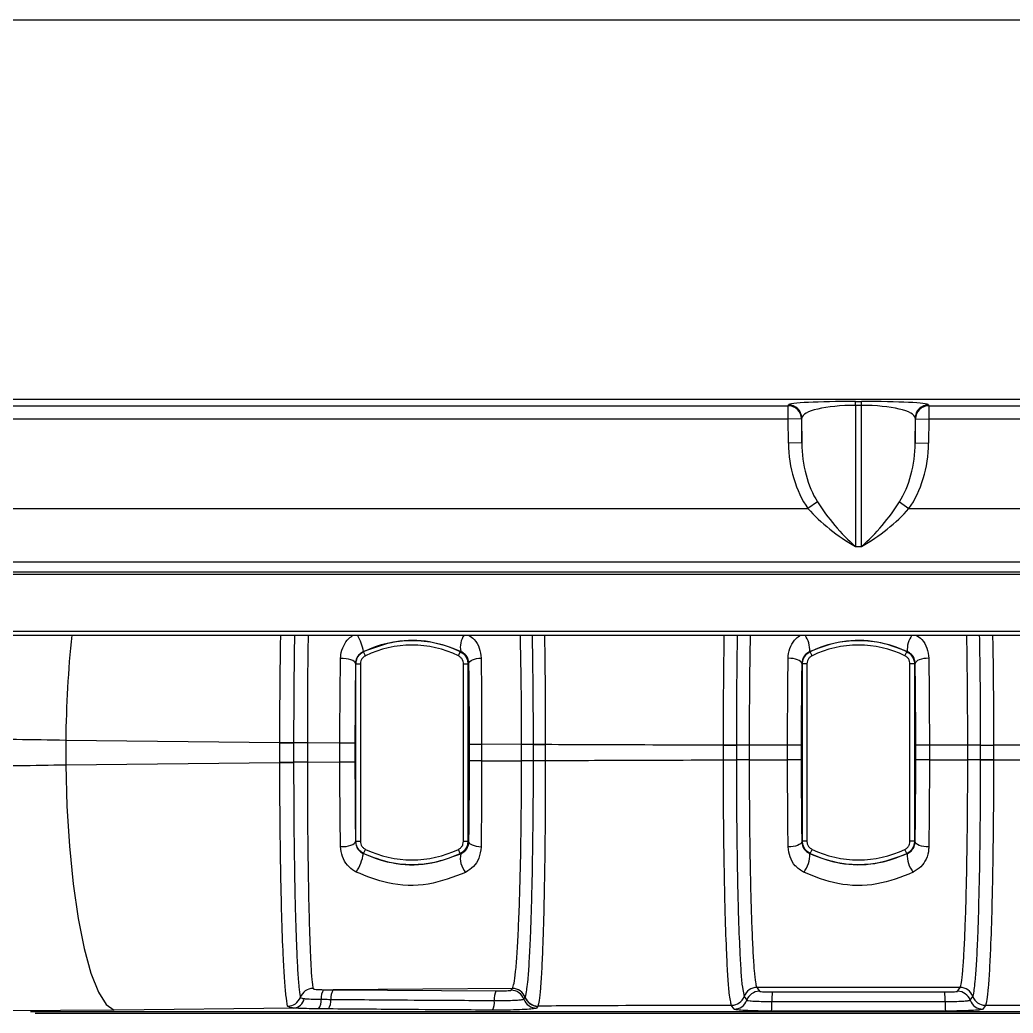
# Model space of a CAD drawing. Header units: millimetres. Extents: x 12 to 854, y 4 to 555.
# Drawn here: x 153.21 to 172.05, y 375.53 to 394.35 of the extents above; entities that cross this region are included whole.
import ezdxf

# ---------------------------------------------------------------- set-up
doc = ezdxf.new("R2010")
doc.units = ezdxf.units.MM

msp = doc.modelspace()

# ---------------------------------------------------------------- linework, layer by layer
at = {"color": 7, "linetype": 'Continuous', "lineweight": 25}
for p, q in [((132.739, 394.349), (205.49, 394.349)), ((205.479, 387.157), (132.75, 387.157)), ((152.035, 387.038), (167.779, 387.038)), ((167.779, 387.038), (167.785, 387.055)), ((167.779, 386.784), (167.779, 387.038)), ((169.055, 387.119), (169.174, 387.119)), ((169.055, 387.044), (169.055, 387.119)), ((169.174, 387.044), (169.055, 387.044)), ((169.055, 387.044), (169.055, 384.371)), ((169.174, 387.044), (169.174, 387.119)), ((169.174, 384.371), (169.174, 387.044)), ((170.444, 387.055), (170.45, 387.038)), ((170.45, 387.038), (186.194, 387.038)), ((170.45, 387.038), (170.45, 386.784)), ((167.779, 386.784), (152.035, 386.784)), ((168.033, 386.787), (167.779, 386.784)), ((167.785, 386.328), (167.779, 386.784)), ((168.039, 386.804), (168.033, 386.787)), ((168.033, 386.787), (168.039, 386.332)), ((168.039, 386.332), (168.039, 386.804)), ((170.19, 386.804), (170.19, 386.332)), ((170.196, 386.787), (170.19, 386.804)), ((170.19, 386.332), (170.196, 386.787)), ((170.196, 386.787), (170.45, 386.784)), ((170.45, 386.784), (170.444, 386.328)), ((186.194, 386.784), (170.45, 386.784)), ((168.039, 386.332), (167.785, 386.328)), ((170.19, 386.332), (170.444, 386.328)), ((168.336, 385.217), (168.157, 385.09)), ((169.893, 385.217), (170.072, 385.09)), ((151.657, 385.09), (168.157, 385.09)), ((170.072, 385.09), (186.572, 385.09)), ((169.055, 384.371), (169.174, 384.371)), ((205.479, 384.074), (132.75, 384.074)), ((205.479, 383.887), (132.75, 383.887)), ((149.601, 383.843), (188.628, 383.843)), ((147.242, 382.69), (190.987, 382.69)), ((150.064, 382.765), (188.164, 382.765)), ((159.728, 382.378), (159.731, 382.376)), ((159.767, 382.3), (159.731, 382.376)), ((161.528, 382.3), (161.565, 382.376)), ((161.565, 382.376), (161.576, 382.382)), ((168.234, 382.3), (168.197, 382.376)), ((169.995, 382.3), (170.032, 382.376)), ((170.032, 382.376), (170.039, 382.38)), ((159.587, 378.784), (159.587, 382.147)), ((159.587, 382.147), (159.671, 382.147)), ((159.671, 382.147), (159.671, 378.784)), ((161.624, 382.147), (161.709, 382.147)), ((161.624, 378.784), (161.624, 382.147)), ((161.709, 382.147), (161.709, 378.784)), ((168.053, 378.784), (168.053, 382.147)), ((168.138, 382.147), (168.053, 382.147)), ((168.138, 382.147), (168.138, 378.784)), ((170.176, 382.147), (170.091, 382.147)), ((170.091, 378.784), (170.091, 382.147)), ((170.176, 382.147), (170.176, 378.784)), ((158.144, 380.652), (154.084, 380.695)), ((154.084, 380.695), (154.084, 380.236)), ((158.144, 380.647), (158.144, 380.652)), ((158.144, 380.647), (158.405, 380.647)), ((158.144, 380.284), (158.144, 380.647)), ((158.405, 380.652), (158.405, 380.647)), ((158.665, 380.647), (158.405, 380.647)), ((158.405, 380.647), (158.405, 380.284)), ((159.281, 380.642), (158.665, 380.647)), ((158.665, 380.647), (158.665, 380.284)), ((159.568, 380.642), (159.281, 380.642)), ((159.281, 380.289), (159.281, 380.642)), ((159.568, 380.642), (159.568, 380.289)), ((161.738, 380.623), (161.969, 380.623)), ((161.738, 380.308), (161.738, 380.623)), ((162.727, 380.619), (161.969, 380.623)), ((161.969, 380.623), (161.969, 380.308)), ((162.951, 380.619), (162.727, 380.619)), ((162.727, 380.312), (162.727, 380.619)), ((162.951, 380.616), (162.951, 380.619)), ((162.951, 380.616), (163.177, 380.616)), ((162.951, 380.315), (162.951, 380.616)), ((163.177, 380.619), (163.177, 380.616)), ((163.177, 380.616), (163.177, 380.315)), ((166.554, 380.604), (166.554, 380.605)), ((166.554, 380.327), (166.554, 380.604)), ((166.554, 380.604), (166.799, 380.604)), ((166.799, 380.605), (166.799, 380.604)), ((167.043, 380.604), (166.799, 380.604)), ((166.799, 380.604), (166.799, 380.327)), ((167.77, 380.603), (167.043, 380.604)), ((167.043, 380.604), (167.043, 380.327)), ((168.028, 380.603), (167.77, 380.603)), ((167.77, 380.328), (167.77, 380.603)), ((168.028, 380.603), (168.028, 380.328)), ((170.459, 380.603), (170.2, 380.603)), ((170.2, 380.328), (170.2, 380.603)), ((171.186, 380.604), (170.459, 380.603)), ((170.459, 380.603), (170.459, 380.328)), ((171.43, 380.604), (171.186, 380.604)), ((171.186, 380.327), (171.186, 380.604)), ((171.43, 380.604), (171.43, 380.605)), ((171.43, 380.604), (171.675, 380.604)), ((171.43, 380.327), (171.43, 380.604)), ((171.675, 380.605), (171.675, 380.604)), ((171.675, 380.604), (171.675, 380.327)), ((154.084, 380.236), (158.144, 380.28)), ((158.144, 380.28), (158.144, 380.284)), ((158.144, 380.284), (158.405, 380.284)), ((158.405, 380.284), (158.405, 380.279)), ((158.665, 380.284), (158.405, 380.284)), ((158.665, 380.284), (159.281, 380.289)), ((159.281, 380.289), (159.568, 380.289)), ((161.969, 380.308), (161.738, 380.308)), ((161.969, 380.308), (162.727, 380.312)), ((162.951, 380.312), (162.727, 380.312)), ((162.951, 380.312), (162.951, 380.315)), ((162.951, 380.315), (163.177, 380.315)), ((163.177, 380.315), (163.177, 380.312)), ((166.554, 380.327), (166.799, 380.327)), ((166.554, 380.327), (166.554, 380.327)), ((166.799, 380.327), (166.799, 380.327)), ((167.043, 380.327), (166.799, 380.327)), ((167.043, 380.327), (167.77, 380.328)), ((168.028, 380.328), (167.77, 380.328)), ((170.459, 380.328), (170.2, 380.328)), ((170.459, 380.328), (171.186, 380.327)), ((171.43, 380.327), (171.186, 380.327)), ((171.43, 380.327), (171.43, 380.327)), ((171.43, 380.327), (171.675, 380.327)), ((171.675, 380.327), (171.675, 380.327)), ((159.587, 378.784), (159.671, 378.784)), ((161.624, 378.784), (161.709, 378.784)), ((168.138, 378.784), (168.053, 378.784)), ((170.176, 378.784), (170.091, 378.784)), ((159.731, 378.555), (159.728, 378.553)), ((159.731, 378.555), (159.767, 378.631)), ((161.565, 378.555), (161.528, 378.631)), ((168.197, 378.555), (168.19, 378.551)), ((168.197, 378.555), (168.234, 378.631)), ((170.032, 378.555), (169.995, 378.631)), ((158.974, 375.972), (159.157, 375.971)), ((162.553, 375.997), (159.157, 375.971)), ((159.157, 375.971), (162.241, 375.949)), ((162.53, 375.962), (162.553, 375.997)), ((166.935, 375.913), (166.947, 375.846)), ((171.042, 376.015), (167.187, 376.015)), ((167.481, 375.93), (170.748, 375.93)), ((162.769, 375.793), (162.793, 375.828)), ((162.793, 375.828), (162.795, 375.831)), ((166.947, 375.846), (166.948, 375.846)), ((171.281, 375.846), (171.281, 375.846)), ((155.004, 375.585), (152.967, 375.569)), ((158.406, 375.625), (155.004, 375.585)), ((163.032, 375.659), (163.009, 375.624)), ((163.034, 375.662), (163.032, 375.659)), ((166.708, 375.676), (166.708, 375.676)), ((171.521, 375.676), (171.521, 375.676))]:
    msp.add_line(p, q, dxfattribs=at)
at = {"color": 7, "linetype": 'Continuous', "lineweight": 25, "flags": 128}
for points in [[(168.19, 382.38), (168.195, 382.378), (168.197, 382.376)], [(159.578, 382.153), (159.571, 382.172), (159.553, 382.191), (159.526, 382.208), (159.49, 382.223), (159.447, 382.234), (159.398, 382.243), (159.347, 382.247), (159.295, 382.247)], [(159.587, 382.147), (159.579, 382.152), (159.578, 382.153)], [(161.728, 382.159), (161.72, 382.154), (161.709, 382.147)], [(161.728, 382.159), (161.733, 382.177), (161.747, 382.194), (161.769, 382.209), (161.797, 382.223), (161.832, 382.235), (161.872, 382.245), (161.915, 382.252), (161.96, 382.255)], [(168.039, 382.156), (168.033, 382.175), (168.017, 382.193), (167.993, 382.21), (167.961, 382.224), (167.922, 382.236), (167.878, 382.246), (167.83, 382.251), (167.781, 382.253)], [(168.053, 382.147), (168.044, 382.153), (168.039, 382.156)], [(170.19, 382.156), (170.185, 382.153), (170.176, 382.147)], [(170.448, 382.253), (170.398, 382.251), (170.351, 382.246), (170.307, 382.236), (170.268, 382.224), (170.236, 382.21), (170.212, 382.193), (170.196, 382.175), (170.19, 382.156)], [(158.405, 380.652), (158.384, 380.652), (158.359, 380.652), (158.329, 380.652), (158.296, 380.652), (158.26, 380.652), (158.222, 380.652), (158.183, 380.652), (158.144, 380.652)], [(166.799, 380.605), (166.782, 380.605), (166.76, 380.605), (166.733, 380.605), (166.702, 380.605), (166.668, 380.605), (166.631, 380.605), (166.593, 380.605), (166.554, 380.605)], [(171.43, 380.605), (171.447, 380.605), (171.469, 380.605), (171.496, 380.605), (171.527, 380.605), (171.561, 380.605), (171.598, 380.605), (171.636, 380.605), (171.675, 380.605)], [(154.084, 380.236), (154.107, 379.453), (154.155, 378.693), (154.227, 377.976), (154.32, 377.324), (154.433, 376.755), (154.562, 376.284), (154.702, 375.926), (154.851, 375.691), (155.004, 375.585)], [(158.144, 380.28), (158.183, 380.28), (158.222, 380.279), (158.26, 380.279), (158.296, 380.279), (158.329, 380.279), (158.359, 380.279), (158.384, 380.279), (158.405, 380.279)], [(166.554, 380.327), (166.593, 380.327), (166.631, 380.327), (166.668, 380.327), (166.702, 380.327), (166.733, 380.327), (166.76, 380.327), (166.782, 380.327), (166.799, 380.327)], [(171.675, 380.327), (171.636, 380.327), (171.598, 380.327), (171.561, 380.327), (171.527, 380.327), (171.496, 380.327), (171.469, 380.327), (171.447, 380.327), (171.43, 380.327)], [(159.295, 378.684), (159.347, 378.684), (159.398, 378.688), (159.447, 378.697), (159.49, 378.708), (159.526, 378.723), (159.553, 378.74), (159.571, 378.759), (159.578, 378.778)], [(159.578, 378.778), (159.579, 378.779), (159.587, 378.784)], [(161.709, 378.784), (161.72, 378.777), (161.728, 378.772)], [(161.96, 378.676), (161.915, 378.679), (161.872, 378.686), (161.832, 378.696), (161.797, 378.708), (161.769, 378.722), (161.747, 378.737), (161.733, 378.754), (161.728, 378.772)], [(168.039, 378.775), (168.033, 378.756), (168.017, 378.738), (167.993, 378.721), (167.961, 378.707), (167.922, 378.695), (167.878, 378.686), (167.83, 378.68), (167.781, 378.678)], [(168.039, 378.775), (168.044, 378.778), (168.053, 378.784)], [(170.176, 378.784), (170.185, 378.778), (170.19, 378.775)], [(170.448, 378.678), (170.398, 378.68), (170.351, 378.686), (170.307, 378.695), (170.268, 378.707), (170.236, 378.721), (170.212, 378.738), (170.196, 378.756), (170.19, 378.775)], [(161.576, 378.549), (161.571, 378.551), (161.565, 378.555)], [(170.039, 378.551), (170.034, 378.553), (170.032, 378.555)], [(167.187, 376.015), (167.205, 375.989), (167.235, 375.943)], [(170.994, 375.943), (171.012, 375.97), (171.042, 376.015)], [(166.948, 375.846), (166.965, 375.819), (166.996, 375.773)], [(171.233, 375.773), (171.251, 375.8), (171.281, 375.846)], [(166.757, 375.604), (166.721, 375.657), (166.708, 375.676)], [(171.521, 375.676), (171.485, 375.623), (171.472, 375.604)]]:
    msp.add_lwpolyline(points, dxfattribs=at)
at = {"color": 7, "linetype": 'Continuous', "lineweight": 25}
for centre, radius, start, end in [((167.779, 386.784), 0.254, 0.7509, 89.9872), ((167.785, 386.801), 0.254, 0.7509, 89.9872), ((170.444, 386.801), 0.254, 90.0128, 179.2491), ((170.45, 386.784), 0.254, 90.0128, 179.2491), ((175.922, 380.458), 21.839, 174.1339, 179.3773), ((158.91, 382.253), 0.828, 8.6707, 31.8772), ((161.931, 382.47), 0.366, 142.9805, 193.8823), ((167.707, 382.411), 0.484, 356.3576, 35.221), ((170.522, 382.411), 0.484, 144.779, 183.6424), ((160.648, 380.466), 2.12, 64.3588, 115.6412), ((160.648, 380.466), 2.035, 64.3588, 115.6412), ((169.114, 380.466), 2.12, 64.3588, 115.6412), ((169.114, 380.466), 2.035, 64.3588, 115.6412), ((163.171, 209.796), 170.823, 89.99775, 90.07354), ((163.171, 551.135), 170.822, 269.92646, 270.00225), ((158.861, 378.688), 0.877, 326.3238, 351.1609), ((160.648, 380.466), 2.12, 244.3588, 295.6412), ((160.648, 380.466), 2.035, 244.3588, 295.6412), ((161.958, 378.458), 0.393, 166.7047, 221.8627), ((167.673, 378.521), 0.519, 321.2632, 3.2596), ((169.114, 380.466), 2.12, 244.3588, 295.6412), ((169.114, 380.466), 2.035, 244.3588, 295.6412), ((170.556, 378.521), 0.519, 176.7404, 218.7368), ((158.772, 375.74), 0.255, 89.7182, 159.7814), ((159.208, 375.814), 0.283, 145.8204, 184.6119), ((159.386, 375.815), 0.277, 145.7622, 185.2826), ((162.579, 375.795), 0.371, 155.4885, 184.3097), ((162.53, 375.708), 0.254, 19.5613, 89.9662), ((162.553, 375.743), 0.254, 19.561, 89.9659), ((167.187, 375.761), 0.254, 90.1353, 160.5405), ((167.236, 375.689), 0.254, 90.1347, 160.5399), ((168.917, 375.778), 1.445, 173.9687, 181.1835), ((169.312, 375.778), 1.445, 358.8165, 6.0313), ((170.993, 375.689), 0.254, 19.4601, 89.8653), ((171.042, 375.761), 0.254, 19.4595, 89.8647), ((158.293, 375.916), 0.255, 269.557, 339.6928), ((158.383, 375.854), 0.23, 275.6364, 347.4113), ((158.652, 375.765), 0.275, 325.4395, 5.314), ((158.834, 375.764), 0.277, 325.7641, 5.2837), ((161.84, 375.739), 0.371, 335.4899, 4.3104), ((163.009, 375.878), 0.254, 199.5613, 269.9605), ((163.032, 375.913), 0.254, 199.561, 269.9602), ((163.035, 375.916), 0.254, 199.5044, 269.9408), ((166.708, 375.931), 0.254, 270.1418, 340.5409), ((166.708, 375.931), 0.254, 270.141, 340.5405), ((166.756, 375.858), 0.254, 270.1405, 340.5399), ((166.029, 375.719), 1.445, 353.969, 1.1836), ((172.2, 375.719), 1.445, 178.8164, 186.031), ((171.473, 375.858), 0.254, 199.4601, 269.8595), ((171.521, 375.931), 0.254, 199.4591, 269.8582), ((171.521, 375.931), 0.254, 199.4595, 269.859)]:
    msp.add_arc(centre, radius, start, end, dxfattribs=at)
for centre, major_axis, ratio, start_param, end_param in [((169.055, 387.054), (1.27, 0), 0.051172, 1.570796, 3.124139), ((169.055, 386.8), (1.016, 0), 0.240742, 1.570796, 3.124139), ((169.174, 387.054), (1.27, 0), 0.051172, 0.017453, 1.570796), ((169.174, 386.8), (1.016, 0), 0.240742, 0.017453, 1.570796), ((169.055, 386.36), (0, 1.796), 0.707107, 1.58825, 2.356194), ((169.055, 386.36), (0, 1.616), 0.628539, 1.58825, 2.356194), ((169.174, 386.36), (0, 1.616), 0.628539, 3.926991, 4.694936), ((169.174, 386.36), (0, -1.796), 0.707107, 0.785398, 1.553343), ((169.055, 385.09), (-0.941, 1.103), 0.347366, 1.171925, 1.957323), ((169.174, 385.09), (0.941, 1.103), 0.347366, 4.325862, 5.111261), ((169.055, 385.09), (1.219, -0.891), 0.400164, 4.211647, 4.997046), ((169.174, 385.09), (1.219, 0.891), 0.400164, 4.427732, 5.213131)]:
    msp.add_ellipse(centre, major_axis=major_axis, ratio=ratio, start_param=start_param, end_param=end_param, dxfattribs=at)
for points, knots in [([(158.144, 380.652), (158.144, 380.907), (158.145, 381.424), (158.151, 382.115), (158.158, 382.521), (158.161, 382.69)], [0, 0, 0, 0, 0.362021, 0.7344187, 1, 1, 1, 1]), ([(158.421, 382.69), (158.418, 382.506), (158.412, 382.099), (158.406, 381.408), (158.405, 380.906), (158.405, 380.652)], [0, 0, 0, 0, 0.290073, 0.639968, 1, 1, 1, 1]), ([(158.68, 382.69), (158.678, 382.611), (158.673, 382.325), (158.668, 381.77), (158.665, 381.161), (158.665, 380.781), (158.665, 380.647)], [0, 0, 0, 0, 0.1301139, 0.4663885, 0.8125087, 1, 1, 1, 1]), ([(159.295, 382.247), (159.296, 382.27), (159.3, 382.354), (159.345, 382.487), (159.429, 382.619), (159.508, 382.671), (159.538, 382.69)], [0, 0, 0, 0, 0.134337, 0.484202, 0.80567, 1, 1, 1, 1]), ([(161.723, 382.69), (161.76, 382.665), (161.851, 382.602), (161.937, 382.448), (161.952, 382.32), (161.96, 382.255)], [0, 0, 0, 0, 0.254379, 0.624529, 1, 1, 1, 1]), ([(162.727, 380.619), (162.726, 380.857), (162.725, 381.34), (162.718, 382.043), (162.709, 382.477), (162.704, 382.69)], [0, 0, 0, 0, 0.330525, 0.670678, 1, 1, 1, 1]), ([(162.951, 380.619), (162.951, 380.623), (162.951, 380.873), (162.95, 381.376), (162.943, 382.074), (162.936, 382.496), (162.932, 382.69)], [0, 0, 0, 0, 0.006432, 0.348131, 0.699617, 1, 1, 1, 1]), ([(163.161, 382.69), (163.164, 382.517), (163.17, 382.112), (163.176, 381.41), (163.177, 380.885), (163.177, 380.619)], [0, 0, 0, 0, 0.26831, 0.628841, 1, 1, 1, 1]), ([(166.554, 380.605), (166.555, 381.027), (166.557, 381.707), (166.565, 382.4), (166.571, 382.656), (166.571, 382.69)], [0, 0, 0, 0, 0.5873283, 0.9450065, 1, 1, 1, 1]), ([(166.817, 382.69), (166.816, 382.639), (166.81, 382.368), (166.804, 381.83), (166.799, 381.179), (166.799, 380.77), (166.799, 380.605)], [0, 0, 0, 0, 0.083039, 0.435797, 0.77257, 1, 1, 1, 1]), ([(167.061, 382.69), (167.058, 382.478), (167.05, 382.044), (167.045, 381.407), (167.043, 380.92), (167.043, 380.677), (167.043, 380.604)], [0, 0, 0, 0, 0.325709, 0.664825, 0.898675, 1, 1, 1, 1]), ([(167.781, 382.253), (167.782, 382.269), (167.785, 382.347), (167.824, 382.48), (167.908, 382.617), (167.988, 382.671), (168.018, 382.69)], [0, 0, 0, 0, 0.088093, 0.460872, 0.802674, 1, 1, 1, 1]), ([(170.208, 382.69), (170.245, 382.665), (170.337, 382.602), (170.424, 382.446), (170.44, 382.318), (170.448, 382.253)], [0, 0, 0, 0, 0.248757, 0.622163, 1, 1, 1, 1]), ([(171.186, 380.604), (171.186, 380.843), (171.185, 381.33), (171.178, 382.028), (171.172, 382.49), (171.168, 382.689), (171.168, 382.69)], [0, 0, 0, 0, 0.329659, 0.668878, 0.998536, 1, 1, 1, 1]), ([(171.43, 380.605), (171.43, 380.647), (171.43, 381.149), (171.426, 381.88), (171.415, 382.493), (171.412, 382.69)], [0, 0, 0, 0, 0.058641, 0.696249, 1, 1, 1, 1]), ([(171.657, 382.69), (171.661, 382.511), (171.668, 382.1), (171.674, 381.393), (171.675, 380.87), (171.675, 380.605)], [0, 0, 0, 0, 0.275493, 0.632568, 1, 1, 1, 1]), ([(161.576, 382.382), (161.382, 382.454), (160.997, 382.597), (160.332, 382.602), (159.929, 382.452), (159.728, 382.378)], [0, 0, 0, 0, 0.335581, 0.668253, 1, 1, 1, 1]), ([(170.039, 382.38), (169.85, 382.451), (169.462, 382.597), (168.794, 382.603), (168.391, 382.455), (168.19, 382.38)], [0, 0, 0, 0, 0.319757, 0.659817, 1, 1, 1, 1]), ([(159.728, 382.378), (159.703, 382.363), (159.652, 382.332), (159.603, 382.265), (159.581, 382.203), (159.579, 382.164), (159.578, 382.153)], [0, 0, 0, 0, 0.271268, 0.558825, 0.877704, 1, 1, 1, 1]), ([(159.587, 382.147), (159.589, 382.176), (159.595, 382.233), (159.639, 382.309), (159.689, 382.354), (159.722, 382.372), (159.731, 382.376)], [0, 0, 0, 0, 0.300217, 0.600458, 0.900612, 1, 1, 1, 1]), ([(161.565, 382.376), (161.59, 382.361), (161.639, 382.332), (161.688, 382.259), (161.707, 382.195), (161.709, 382.157), (161.709, 382.147)], [0, 0, 0, 0, 0.3002168, 0.6004579, 0.9006116, 1, 1, 1, 1]), ([(161.728, 382.159), (161.723, 382.19), (161.714, 382.251), (161.663, 382.329), (161.605, 382.364), (161.576, 382.382)], [0, 0, 0, 0, 0.323531, 0.653789, 1, 1, 1, 1]), ([(168.19, 382.38), (168.164, 382.365), (168.111, 382.333), (168.062, 382.262), (168.042, 382.201), (168.04, 382.163), (168.039, 382.156)], [0, 0, 0, 0, 0.289205, 0.593104, 0.92335, 1, 1, 1, 1]), ([(168.053, 382.147), (168.056, 382.176), (168.062, 382.233), (168.106, 382.309), (168.155, 382.354), (168.189, 382.372), (168.197, 382.376)], [0, 0, 0, 0, 0.300217, 0.600458, 0.900612, 1, 1, 1, 1]), ([(170.032, 382.376), (170.056, 382.361), (170.105, 382.332), (170.155, 382.259), (170.174, 382.195), (170.175, 382.157), (170.176, 382.147)], [0, 0, 0, 0, 0.3002168, 0.6004579, 0.9006116, 1, 1, 1, 1]), ([(170.19, 382.156), (170.185, 382.187), (170.177, 382.247), (170.126, 382.326), (170.068, 382.362), (170.039, 382.38)], [0, 0, 0, 0, 0.334127, 0.668006, 1, 1, 1, 1]), ([(159.281, 380.642), (159.282, 380.812), (159.283, 381.361), (159.29, 381.885), (159.295, 382.247)], [0, 0, 0, 0, 0.310027, 1, 1, 1, 1]), ([(159.578, 382.153), (159.575, 381.913), (159.569, 381.423), (159.568, 380.906), (159.568, 380.642)], [0, 0, 0, 0, 0.490818, 1, 1, 1, 1]), ([(159.767, 382.3), (159.762, 382.297), (159.739, 382.285), (159.706, 382.255), (159.677, 382.205), (159.673, 382.167), (159.671, 382.147)], [0, 0, 0, 0, 0.099395, 0.399547, 0.699775, 1, 1, 1, 1]), ([(161.624, 382.147), (161.624, 382.154), (161.623, 382.179), (161.61, 382.222), (161.577, 382.27), (161.545, 382.29), (161.528, 382.3)], [0, 0, 0, 0, 0.099395, 0.399547, 0.699775, 1, 1, 1, 1]), ([(161.738, 380.623), (161.738, 380.881), (161.737, 381.408), (161.731, 381.906), (161.728, 382.159)], [0, 0, 0, 0, 0.49041, 1, 1, 1, 1]), ([(161.96, 382.255), (161.962, 382.096), (161.967, 381.573), (161.968, 381.013), (161.969, 380.623)], [0, 0, 0, 0, 0.304648, 1, 1, 1, 1]), ([(167.77, 380.603), (167.77, 380.773), (167.771, 381.338), (167.777, 381.877), (167.781, 382.253)], [0, 0, 0, 0, 0.301127, 1, 1, 1, 1]), ([(168.039, 382.156), (168.036, 381.91), (168.03, 381.407), (168.029, 380.874), (168.028, 380.603)], [0, 0, 0, 0, 0.490319, 1, 1, 1, 1]), ([(168.234, 382.3), (168.228, 382.297), (168.206, 382.285), (168.173, 382.255), (168.143, 382.205), (168.14, 382.167), (168.138, 382.147)], [0, 0, 0, 0, 0.099395, 0.399547, 0.699775, 1, 1, 1, 1]), ([(170.091, 382.147), (170.091, 382.154), (170.09, 382.179), (170.077, 382.222), (170.044, 382.27), (170.011, 382.29), (169.995, 382.3)], [0, 0, 0, 0, 0.099395, 0.399547, 0.699775, 1, 1, 1, 1]), ([(170.2, 380.603), (170.2, 380.864), (170.199, 381.397), (170.193, 381.9), (170.19, 382.156)], [0, 0, 0, 0, 0.490319, 1, 1, 1, 1]), ([(170.448, 382.253), (170.45, 382.094), (170.456, 381.566), (170.458, 380.999), (170.459, 380.603)], [0, 0, 0, 0, 0.301127, 1, 1, 1, 1]), ([(154.084, 380.695), (153.772, 380.702), (153.138, 380.715), (152.5, 380.712), (152.177, 380.71)], [0, 0, 0, 0, 0.491672, 1, 1, 1, 1]), ([(166.554, 380.605), (165.76, 380.607), (164.634, 380.61), (163.51, 380.615), (163.177, 380.616)], [0, 0, 0, 0, 0.704469, 1, 1, 1, 1]), ([(175.052, 380.616), (174.74, 380.615), (173.616, 380.61), (172.49, 380.607), (171.675, 380.605)], [0, 0, 0, 0, 0.276963, 1, 1, 1, 1]), ([(152.177, 380.221), (152.221, 380.221), (152.554, 380.218), (153.197, 380.218), (153.785, 380.23), (154.084, 380.236)], [0, 0, 0, 0, 0.07044, 0.528532, 1, 1, 1, 1]), ([(158.291, 375.661), (158.28, 375.72), (158.26, 375.828), (158.231, 376.175), (158.204, 376.663), (158.181, 377.296), (158.164, 378.033), (158.152, 378.745), (158.145, 379.503), (158.144, 380.018), (158.144, 380.28)], [0, 0, 0, 0, 0.13757, 0.254092, 0.373987, 0.535538, 0.650835, 0.769463, 0.883124, 1, 1, 1, 1]), ([(158.405, 380.279), (158.405, 380.033), (158.406, 379.534), (158.412, 378.807), (158.422, 378.111), (158.437, 377.397), (158.457, 376.789), (158.481, 376.316), (158.504, 376.014), (158.521, 375.877), (158.531, 375.835), (158.533, 375.828)], [0, 0, 0, 0, 0.113827, 0.230915, 0.346303, 0.465064, 0.62661, 0.742966, 0.862714, 0.975759, 1, 1, 1, 1]), ([(158.665, 380.284), (158.665, 380.045), (158.666, 379.561), (158.671, 378.859), (158.679, 378.191), (158.691, 377.587), (158.705, 377.054), (158.722, 376.615), (158.74, 376.278), (158.758, 376.078), (158.769, 376.017), (158.773, 375.995)], [0, 0, 0, 0, 0.11416, 0.231641, 0.345817, 0.463288, 0.577807, 0.695614, 0.810753, 0.929197, 1, 1, 1, 1]), ([(159.295, 378.684), (159.292, 378.843), (159.284, 379.359), (159.283, 379.909), (159.281, 380.289)], [0, 0, 0, 0, 0.310026, 1, 1, 1, 1]), ([(159.568, 380.289), (159.568, 380.035), (159.569, 379.517), (159.575, 379.028), (159.578, 378.778)], [0, 0, 0, 0, 0.49081, 1, 1, 1, 1]), ([(161.728, 378.772), (161.731, 379.016), (161.737, 379.512), (161.738, 380.039), (161.738, 380.308)], [0, 0, 0, 0, 0.490425, 1, 1, 1, 1]), ([(161.969, 380.308), (161.968, 380.138), (161.968, 379.579), (161.963, 379.046), (161.96, 378.676)], [0, 0, 0, 0, 0.30465, 1, 1, 1, 1]), ([(162.553, 375.997), (162.563, 376.021), (162.584, 376.071), (162.614, 376.298), (162.642, 376.635), (162.666, 377.077), (162.688, 377.615), (162.705, 378.224), (162.718, 378.898), (162.724, 379.534), (162.727, 380.013), (162.727, 380.246), (162.727, 380.312)], [0, 0, 0, 0, 0.110557, 0.224304, 0.334837, 0.448597, 0.558645, 0.671929, 0.78116, 0.893601, 0.969744, 1, 1, 1, 1]), ([(162.829, 375.992), (162.836, 376.045), (162.851, 376.166), (162.874, 376.499), (162.9, 377.009), (162.921, 377.651), (162.936, 378.385), (162.946, 379.091), (162.951, 379.745), (162.951, 380.154), (162.951, 380.312)], [0, 0, 0, 0, 0.099311, 0.227092, 0.358556, 0.535305, 0.661363, 0.791039, 0.919111, 1, 1, 1, 1]), ([(163.177, 380.312), (163.176, 379.885), (163.175, 379.199), (163.164, 378.308), (163.15, 377.542), (163.131, 376.877), (163.108, 376.343), (163.085, 375.987), (163.06, 375.742), (163.043, 375.689), (163.034, 375.662)], [0, 0, 0, 0, 0.18049, 0.289527, 0.401731, 0.554468, 0.664706, 0.778154, 0.887527, 1, 1, 1, 1]), ([(163.177, 380.315), (163.489, 380.316), (164.613, 380.321), (165.739, 380.324), (166.554, 380.327)], [0, 0, 0, 0, 0.276963, 1, 1, 1, 1]), ([(166.708, 375.676), (166.693, 375.731), (166.67, 375.819), (166.639, 376.208), (166.613, 376.69), (166.591, 377.319), (166.574, 378.055), (166.562, 378.771), (166.555, 379.537), (166.554, 380.061), (166.554, 380.327)], [0, 0, 0, 0, 0.179852, 0.289408, 0.40214, 0.55541, 0.664966, 0.777698, 0.88726, 1, 1, 1, 1]), ([(166.799, 380.327), (166.799, 380.284), (166.799, 379.782), (166.804, 379.028), (166.818, 378.145), (166.834, 377.434), (166.856, 376.828), (166.881, 376.364), (166.906, 376.028), (166.925, 375.953), (166.935, 375.913)], [0, 0, 0, 0, 0.019724, 0.234191, 0.349891, 0.468945, 0.630812, 0.746519, 0.865579, 1, 1, 1, 1]), ([(167.043, 380.327), (167.043, 380.088), (167.044, 379.603), (167.05, 378.898), (167.061, 378.228), (167.075, 377.623), (167.093, 377.089), (167.113, 376.652), (167.136, 376.316), (167.159, 376.118), (167.176, 376.037), (167.184, 376.02), (167.187, 376.015)], [0, 0, 0, 0, 0.109487, 0.222149, 0.331636, 0.444298, 0.553786, 0.666449, 0.775939, 0.888605, 0.966307, 1, 1, 1, 1]), ([(167.781, 378.678), (167.779, 378.837), (167.772, 379.365), (167.771, 379.932), (167.77, 380.328)], [0, 0, 0, 0, 0.301127, 1, 1, 1, 1]), ([(168.028, 380.328), (168.029, 380.067), (168.03, 379.534), (168.036, 379.031), (168.039, 378.775)], [0, 0, 0, 0, 0.490319, 1, 1, 1, 1]), ([(170.19, 378.775), (170.193, 379.021), (170.199, 379.524), (170.2, 380.057), (170.2, 380.328)], [0, 0, 0, 0, 0.490319, 1, 1, 1, 1]), ([(170.459, 380.328), (170.459, 380.158), (170.458, 379.593), (170.452, 379.054), (170.448, 378.678)], [0, 0, 0, 0, 0.301127, 1, 1, 1, 1]), ([(171.042, 376.015), (171.051, 376.039), (171.068, 376.088), (171.092, 376.313), (171.115, 376.646), (171.136, 377.082), (171.154, 377.613), (171.168, 378.217), (171.179, 378.887), (171.184, 379.524), (171.186, 380.011), (171.186, 380.254), (171.186, 380.327)], [0, 0, 0, 0, 0.109495, 0.222166, 0.331661, 0.444332, 0.553824, 0.666492, 0.775981, 0.888645, 0.966337, 1, 1, 1, 1]), ([(171.314, 376.008), (171.32, 376.059), (171.335, 376.177), (171.357, 376.504), (171.381, 377.012), (171.401, 377.656), (171.416, 378.394), (171.425, 379.098), (171.429, 379.753), (171.43, 380.162), (171.43, 380.327)], [0, 0, 0, 0, 0.095902, 0.2231946, 0.3541769, 0.5322537, 0.6595404, 0.7905164, 0.9155574, 1, 1, 1, 1]), ([(171.675, 380.327), (171.674, 379.902), (171.672, 379.218), (171.66, 378.328), (171.645, 377.559), (171.624, 376.893), (171.599, 376.36), (171.575, 376.003), (171.548, 375.756), (171.53, 375.703), (171.521, 375.676)], [0, 0, 0, 0, 0.179897, 0.289452, 0.402185, 0.555455, 0.66501, 0.777743, 0.887283, 1, 1, 1, 1]), ([(171.675, 380.327), (172.469, 380.324), (173.595, 380.322), (174.719, 380.316), (175.052, 380.315)], [0, 0, 0, 0, 0.704469, 1, 1, 1, 1]), ([(159.578, 378.778), (159.582, 378.748), (159.59, 378.689), (159.638, 378.615), (159.69, 378.572), (159.722, 378.556), (159.728, 378.553)], [0, 0, 0, 0, 0.338033, 0.669012, 0.940046, 1, 1, 1, 1]), ([(159.731, 378.555), (159.706, 378.57), (159.657, 378.599), (159.608, 378.672), (159.588, 378.736), (159.587, 378.774), (159.587, 378.784)], [0, 0, 0, 0, 0.3002168, 0.6004579, 0.9006116, 1, 1, 1, 1]), ([(159.671, 378.784), (159.671, 378.777), (159.672, 378.752), (159.685, 378.709), (159.718, 378.661), (159.751, 378.641), (159.767, 378.631)], [0, 0, 0, 0, 0.099395, 0.399547, 0.699775, 1, 1, 1, 1]), ([(161.528, 378.631), (161.534, 378.634), (161.556, 378.646), (161.59, 378.676), (161.619, 378.726), (161.623, 378.765), (161.624, 378.784)], [0, 0, 0, 0, 0.099395, 0.399547, 0.699775, 1, 1, 1, 1]), ([(161.709, 378.784), (161.706, 378.755), (161.701, 378.698), (161.657, 378.622), (161.607, 378.577), (161.573, 378.559), (161.565, 378.555)], [0, 0, 0, 0, 0.300217, 0.600458, 0.900612, 1, 1, 1, 1]), ([(161.576, 378.549), (161.603, 378.565), (161.657, 378.597), (161.712, 378.673), (161.722, 378.737), (161.728, 378.772)], [0, 0, 0, 0, 0.31122, 0.632818, 1, 1, 1, 1]), ([(168.039, 378.775), (168.044, 378.745), (168.052, 378.684), (168.103, 378.605), (168.161, 378.569), (168.19, 378.551)], [0, 0, 0, 0, 0.334127, 0.668006, 1, 1, 1, 1]), ([(168.197, 378.555), (168.173, 378.57), (168.124, 378.599), (168.074, 378.672), (168.055, 378.736), (168.054, 378.774), (168.053, 378.784)], [0, 0, 0, 0, 0.300217, 0.600458, 0.900612, 1, 1, 1, 1]), ([(168.138, 378.784), (168.138, 378.777), (168.139, 378.752), (168.152, 378.709), (168.185, 378.661), (168.218, 378.641), (168.234, 378.631)], [0, 0, 0, 0, 0.099395, 0.399547, 0.699775, 1, 1, 1, 1]), ([(169.995, 378.631), (170.001, 378.634), (170.023, 378.646), (170.056, 378.676), (170.085, 378.726), (170.089, 378.765), (170.091, 378.784)], [0, 0, 0, 0, 0.099395, 0.399547, 0.699775, 1, 1, 1, 1]), ([(170.176, 378.784), (170.173, 378.755), (170.167, 378.698), (170.123, 378.622), (170.074, 378.577), (170.04, 378.559), (170.032, 378.555)], [0, 0, 0, 0, 0.300217, 0.600458, 0.900612, 1, 1, 1, 1]), ([(170.039, 378.551), (170.065, 378.566), (170.118, 378.598), (170.167, 378.669), (170.187, 378.73), (170.189, 378.768), (170.19, 378.775)], [0, 0, 0, 0, 0.289205, 0.593104, 0.92335, 1, 1, 1, 1]), ([(159.591, 378.202), (159.58, 378.208), (159.517, 378.241), (159.414, 378.332), (159.317, 378.493), (159.302, 378.62), (159.295, 378.684)], [0, 0, 0, 0, 0.063551, 0.342408, 0.669673, 1, 1, 1, 1]), ([(159.728, 378.553), (159.903, 378.486), (160.291, 378.338), (160.96, 378.323), (161.37, 378.474), (161.576, 378.549)], [0, 0, 0, 0, 0.2902541, 0.6445774, 1, 1, 1, 1]), ([(161.96, 378.676), (161.951, 378.603), (161.933, 378.467), (161.825, 378.299), (161.718, 378.23), (161.666, 378.196)], [0, 0, 0, 0, 0.37288, 0.688929, 1, 1, 1, 1]), ([(168.077, 378.197), (168.02, 378.235), (167.906, 378.311), (167.804, 378.485), (167.789, 378.613), (167.781, 378.678)], [0, 0, 0, 0, 0.338067, 0.667082, 1, 1, 1, 1]), ([(168.19, 378.551), (168.379, 378.48), (168.767, 378.334), (169.435, 378.328), (169.837, 378.477), (170.039, 378.551)], [0, 0, 0, 0, 0.319757, 0.659817, 1, 1, 1, 1]), ([(170.448, 378.678), (170.447, 378.663), (170.444, 378.584), (170.406, 378.45), (170.306, 378.295), (170.203, 378.23), (170.152, 378.197)], [0, 0, 0, 0, 0.077321, 0.404517, 0.704525, 1, 1, 1, 1]), ([(161.666, 378.196), (161.435, 378.106), (160.975, 377.927), (160.221, 377.945), (159.787, 378.122), (159.591, 378.202)], [0, 0, 0, 0, 0.35418, 0.707818, 1, 1, 1, 1]), ([(170.152, 378.197), (169.926, 378.108), (169.476, 377.931), (168.723, 377.939), (168.288, 378.113), (168.077, 378.197)], [0, 0, 0, 0, 0.340541, 0.679842, 1, 1, 1, 1]), ([(158.773, 375.995), (158.777, 375.991), (158.784, 375.985), (158.83, 375.978), (158.895, 375.974), (158.948, 375.973), (158.974, 375.972)], [0, 0, 0, 0, 0.249287, 0.500827, 0.755478, 1, 1, 1, 1]), ([(162.241, 375.949), (162.27, 375.949), (162.327, 375.949), (162.409, 375.951), (162.474, 375.954), (162.519, 375.958), (162.526, 375.961), (162.53, 375.962)], [0, 0, 0, 0, 0.201362, 0.402721, 0.604164, 0.805846, 1, 1, 1, 1]), ([(162.795, 375.831), (162.804, 375.85), (162.816, 375.873), (162.827, 375.972), (162.829, 375.992)], [0, 0, 0, 0, 0.802291, 1, 1, 1, 1]), ([(167.235, 375.943), (167.239, 375.942), (167.246, 375.939), (167.293, 375.935), (167.36, 375.932), (167.426, 375.93), (167.468, 375.93), (167.481, 375.93)], [0, 0, 0, 0, 0.224655, 0.449318, 0.673831, 0.89805, 1, 1, 1, 1]), ([(170.748, 375.93), (170.777, 375.93), (170.834, 375.931), (170.908, 375.933), (170.964, 375.937), (170.989, 375.94), (170.993, 375.942), (170.994, 375.943)], [0, 0, 0, 0, 0.2239282, 0.4478485, 0.6719117, 0.8962663, 1, 1, 1, 1]), ([(171.281, 375.846), (171.29, 375.863), (171.301, 375.886), (171.312, 375.986), (171.314, 376.008)], [0, 0, 0, 0, 0.783987, 1, 1, 1, 1]), ([(158.533, 375.828), (158.533, 375.827), (158.535, 375.82), (158.55, 375.813), (158.582, 375.807), (158.597, 375.805), (158.608, 375.804)], [0, 0, 0, 0, 0.038564, 0.658382, 0.760898, 1, 1, 1, 1]), ([(158.608, 375.804), (158.618, 375.803), (158.662, 375.799), (158.765, 375.794), (158.873, 375.792), (158.926, 375.791)], [0, 0, 0, 0, 0.143748, 0.584323, 1, 1, 1, 1]), ([(158.926, 375.791), (158.939, 375.791), (159, 375.79), (159.062, 375.79), (159.11, 375.789)], [0, 0, 0, 0, 0.211843, 1, 1, 1, 1]), ([(159.11, 375.789), (159.594, 375.785), (160.409, 375.779), (161.444, 375.772), (161.993, 375.769), (162.209, 375.767)], [0, 0, 0, 0, 0.470336, 0.792027, 1, 1, 1, 1]), ([(162.209, 375.767), (162.259, 375.767), (162.364, 375.767), (162.522, 375.77), (162.653, 375.776), (162.738, 375.783), (162.764, 375.789), (162.769, 375.792), (162.769, 375.793), (162.769, 375.793)], [0, 0, 0, 0, 0.18098, 0.382537, 0.59387, 0.788047, 0.95972, 0.990233, 1, 1, 1, 1]), ([(166.996, 375.773), (166.998, 375.772), (167.004, 375.768), (167.052, 375.761), (167.159, 375.755), (167.305, 375.75), (167.415, 375.749), (167.473, 375.749)], [0, 0, 0, 0, 0.094121, 0.318524, 0.553668, 0.76497, 1, 1, 1, 1]), ([(167.473, 375.749), (167.683, 375.748), (168.23, 375.748), (169.325, 375.747), (170.209, 375.748), (170.756, 375.749)], [0, 0, 0, 0, 0.192016, 0.500008, 1, 1, 1, 1]), ([(170.756, 375.749), (170.778, 375.749), (170.855, 375.749), (170.986, 375.751), (171.117, 375.757), (171.21, 375.765), (171.225, 375.77), (171.233, 375.773)], [0, 0, 0, 0, 0.089409, 0.31365, 0.548775, 0.764759, 1, 1, 1, 1]), ([(184.816, 375.555), (181.329, 375.555), (174.354, 375.555), (163.874, 375.555), (156.9, 375.555), (153.413, 375.555)], [0, 0, 0, 0, 0.333333, 0.666667, 1, 1, 1, 1]), ([(153.504, 375.529), (156.971, 375.529), (163.905, 375.529), (174.324, 375.529), (181.258, 375.529), (184.725, 375.529)], [0, 0, 0, 0, 0.333333, 0.666667, 1, 1, 1, 1]), ([(158.406, 375.625), (158.39, 375.627), (158.368, 375.629), (158.316, 375.638), (158.303, 375.651), (158.291, 375.661)], [0, 0, 0, 0, 0.238415, 0.340888, 1, 1, 1, 1]), ([(158.879, 375.609), (158.874, 375.609), (158.795, 375.61), (158.637, 375.613), (158.487, 375.619), (158.422, 375.624), (158.406, 375.625)], [0, 0, 0, 0, 0.022151, 0.416225, 0.856478, 1, 1, 1, 1]), ([(159.063, 375.608), (159.015, 375.608), (158.953, 375.609), (158.892, 375.609), (158.879, 375.609)], [0, 0, 0, 0, 0.788164, 1, 1, 1, 1]), ([(162.177, 375.586), (161.96, 375.587), (161.408, 375.59), (160.368, 375.597), (159.549, 375.604), (159.063, 375.608)], [0, 0, 0, 0, 0.207973, 0.529664, 1, 1, 1, 1]), ([(163.009, 375.624), (163.009, 375.623), (163.005, 375.619), (162.968, 375.61), (162.837, 375.599), (162.641, 375.59), (162.408, 375.585), (162.251, 375.586), (162.177, 375.586)], [0, 0, 0, 0, 0.009767, 0.211596, 0.405811, 0.617226, 0.818901, 1, 1, 1, 1]), ([(166.708, 375.676), (165.944, 375.674), (164.718, 375.671), (163.495, 375.664), (163.034, 375.662)], [0, 0, 0, 0, 0.623036, 1, 1, 1, 1]), ([(167.465, 375.567), (167.461, 375.567), (167.375, 375.567), (167.212, 375.569), (166.999, 375.576), (166.84, 375.586), (166.768, 375.596), (166.759, 375.602), (166.757, 375.604)], [0, 0, 0, 0, 0.011088, 0.235223, 0.446521, 0.681613, 0.905924, 1, 1, 1, 1]), ([(170.764, 375.567), (170.214, 375.566), (169.326, 375.566), (168.226, 375.566), (167.676, 375.567), (167.465, 375.567)], [0, 0, 0, 0, 0.499992, 0.807984, 1, 1, 1, 1]), ([(171.472, 375.604), (171.472, 375.604), (171.469, 375.599), (171.432, 375.59), (171.3, 375.579), (171.104, 375.571), (170.911, 375.568), (170.796, 375.567), (170.764, 375.567)], [0, 0, 0, 0, 0.010852, 0.235297, 0.451216, 0.686318, 0.910578, 1, 1, 1, 1]), ([(175.195, 375.662), (174.714, 375.664), (173.491, 375.671), (172.265, 375.674), (171.521, 375.676)], [0, 0, 0, 0, 0.39298, 1, 1, 1, 1])]:
    msp.add_open_spline(points, degree=3, knots=knots, dxfattribs=at)

doc.saveas('drawing.dxf')
